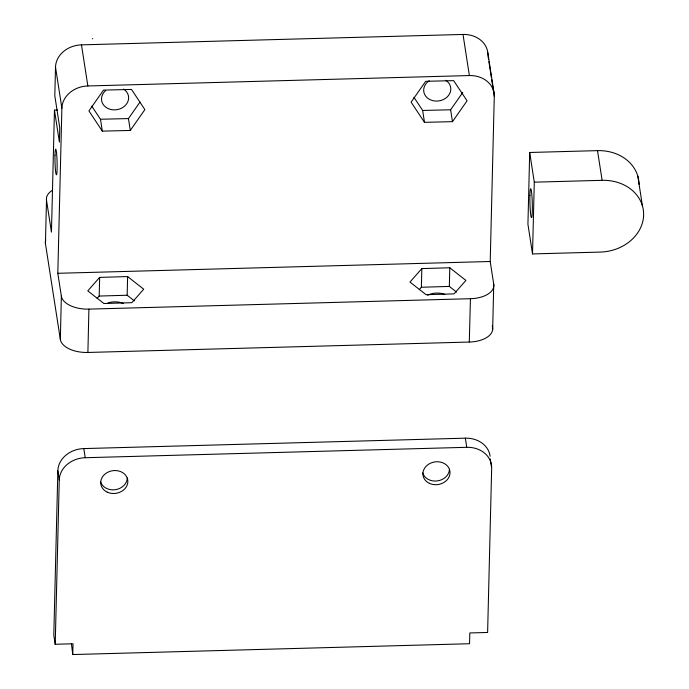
<?xml version="1.0" encoding="UTF-8"?>
<svg xmlns="http://www.w3.org/2000/svg" width="689" height="689" viewBox="0 0 689 689"><rect width="100%" height="100%" fill="white"/><g stroke="black" fill="none" stroke-linecap="round" stroke-linejoin="round"><path stroke-width="1.03" d="M492.282 325.57L492.609 327.68A25.527 13.72 1.5 0 1 469.295 342.045L87.899 352.458A25.527 13.711 1.4 0 1 60.348 339.47L45.431 243.553L46.499 200.163A25.527 13.711 1.4 0 1 52.45 190.267M57.678 110.051L54.457 110.137L51.451 232.133L46.499 200.163M487.915 55.284A25.527 21.437 -8.8 0 0 463.008 34.45L81.483 44.863A25.527 21.437 -8.8 0 0 55.516 67.083L54.81 95.788L59.762 127.766L59.409 142.115L54.457 110.137M60.348 339.47L61.355 296.132L57.816 273.3L61.881 108.199L55.516 67.083M57.85 470.802L53.802 635.137L55.215 644.275L73.025 643.784L72.758 654.55L469.545 643.724L469.812 632.958L487.614 632.468L491.662 468.141A25.527 21.437 -8.8 0 0 466.754 447.307L465.342 438.17L83.817 448.582A25.527 21.437 -8.8 0 0 57.85 470.802L59.263 479.94L55.215 644.275M71.389 643.457L72.758 654.55M87.899 352.458L88.907 309.12A25.527 13.711 1.4 0 1 61.355 296.132M97.097 298.432L99.19 296.055L99.655 277.4L127.62 276.573L143.725 289.216L131.857 302.678L103.884 303.504L87.787 290.861L99.655 277.4M134.407 300.921L127.164 295.236L127.62 276.573M419.274 289.63L421.375 287.253L421.832 268.598L449.796 267.771L465.902 280.414L454.034 293.876L426.069 294.694L409.964 282.059L421.832 268.598M456.583 292.119L449.34 286.426L449.796 267.771M492.669 329.471L493.746 284.342L490.215 261.501L494.28 96.391L491.67 79.528M529.695 152.476L527.929 224.244L532.519 253.931L600.352 252.079A42.546 35.725 -8.8 0 0 643.629 215.046A42.546 35.725 -8.8 0 0 602.117 180.32L597.518 150.633L529.695 152.476L534.294 182.172L532.519 253.931M469.295 342.045L470.432 298.707A25.527 13.72 1.5 0 0 493.746 284.342M130.29 130.454L144.879 109.611L131.496 89.432L103.514 90.104L88.924 110.946L102.316 131.125L130.29 130.454L128.447 118.577L140.005 102.075M452.466 121.66L467.056 100.818L453.672 80.639L425.699 81.311L411.109 102.153L424.493 122.332L452.466 121.66L450.632 109.784L462.784 92.412M99.19 296.055L127.164 295.236M421.375 287.253L449.34 286.426M92.317 38.773L92.782 38.765M61.881 108.199A25.527 21.437 -8.8 0 1 87.847 85.97L469.373 75.557A25.527 21.437 -8.8 0 1 494.28 96.391M534.294 182.172L602.117 180.32M57.816 273.3L490.215 261.501M88.907 309.12L470.432 298.707M59.263 479.94A25.527 21.437 -8.8 0 1 85.229 457.72L466.754 447.307M413.925 97.295L422.65 110.455L450.632 109.784M91.74 106.089L100.473 119.249L128.447 118.577M637.816 176.108L642.406 205.796M487.769 52.476L494.134 93.592M488.079 56.334L488.57 59.504M488.897 61.605L491.343 77.418M463.008 34.45L469.373 75.557M490.249 459.003L491.507 467.125M422.65 110.455L424.493 122.332M100.473 119.249L102.316 131.125M81.483 44.863L87.847 85.97M83.817 448.582L85.229 457.72M465.342 438.17A25.527 21.437 -8.8 0 1 490.103 456.204M449.461 469.209A13.616 11.429 -8.8 0 1 437.386 480.913A13.616 11.429 -8.8 0 1 422.719 472.904M127.284 478.002A13.616 11.429 -8.8 0 1 115.209 489.707A13.616 11.429 -8.8 0 1 100.542 481.697M597.518 150.633A42.546 35.725 -8.8 0 1 639.039 184.316M123.546 89.07A13.616 11.429 -8.8 0 1 125.277 105.503A13.616 11.429 -8.8 0 1 105.693 107.114A13.616 11.429 -8.8 0 1 105.675 90.543M445.723 80.277A13.616 11.429 -8.8 0 1 447.049 97.097A13.616 11.429 -8.8 0 1 427.051 97.64A13.616 11.429 -8.8 0 1 429.213 80.725M427.731 295.305A12.764 6.856 1.4 0 1 444.836 294.436M108.018 302.936A12.764 6.856 1.4 0 1 123.538 303.608M45.431 243.553A25.527 13.711 1.4 0 1 45.75 239.987M429.436 483.359A13.616 11.429 -8.8 0 0 450.029 472.861A13.616 11.429 -8.8 0 0 429.927 463.473A13.616 11.429 -8.8 0 0 429.436 483.359M107.26 492.153A13.616 11.429 -8.8 0 0 127.853 481.654A13.616 11.429 -8.8 0 0 107.751 472.266A13.616 11.429 -8.8 0 0 107.26 492.153M529.91 195.443A14.469 1.171 88.4 0 0 531.452 217.655A14.469 1.171 88.4 0 0 531.968 196.52A14.469 1.171 88.4 0 0 529.91 195.443M54.991 155.154A12.764 1.033 88.4 0 0 56.352 174.756A12.764 1.033 88.4 0 0 56.808 156.11A12.764 1.033 88.4 0 0 54.991 155.154"/></g></svg>
